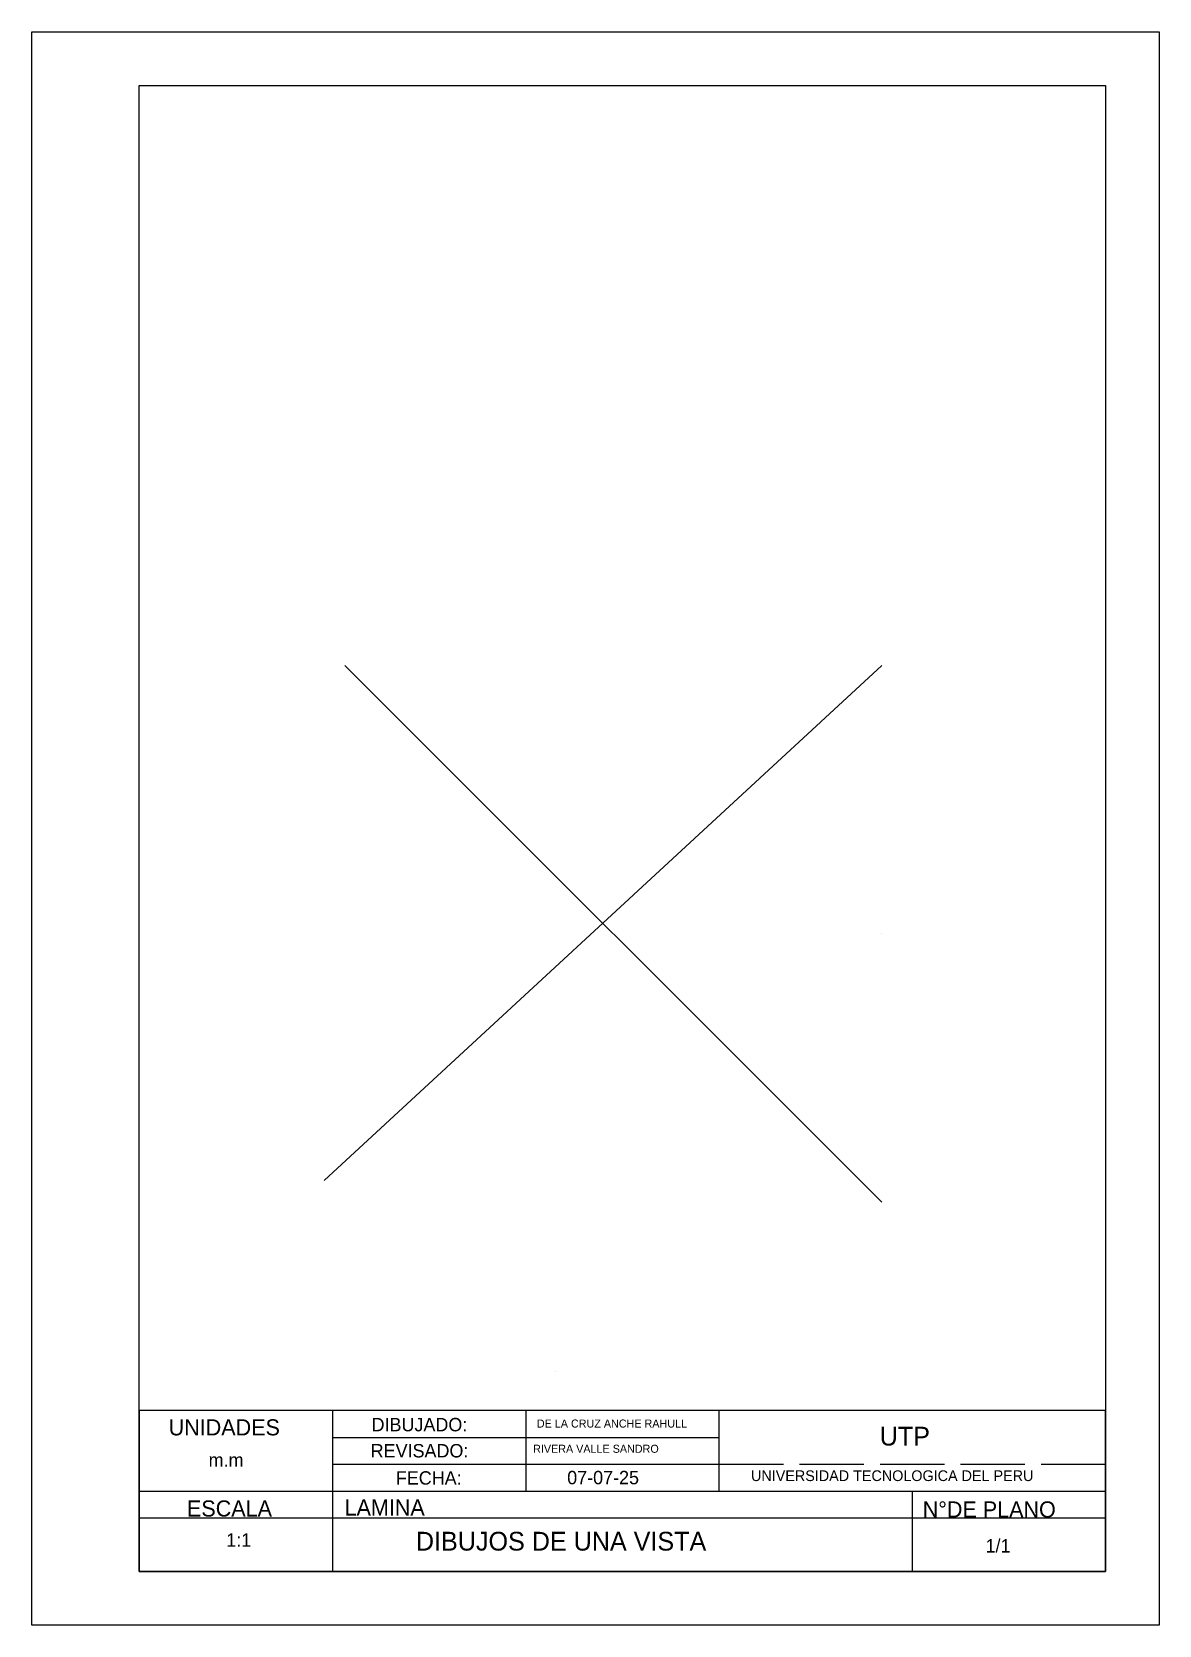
# Model space of a CAD drawing. Header units: millimetres. Extents: x 599 to 809, y -159 to 138.
import ezdxf

# ---------------------------------------------------------------- set-up
doc = ezdxf.new("R2010")
doc.units = ezdxf.units.MM
doc.linetypes.add('ACAD_ISO02W100', pattern=[15, 12, -3])

msp = doc.modelspace()

# ---------------------------------------------------------------- linework, layer by layer
for p, q in [((653.33, -75.88), (757.22, 20.08, 5)), ((657.22, 20.08, 5), (757.22, -79.92, 5)), ((696.41, -111.47), (696.41, -111.47)), ((798.9, -118.79), (618.9, -118.79)), ((618.9, -118.79), (618.9, -148.79)), ((654.9, -118.79), (654.9, -148.79)), ((690.9, -118.79), (690.9, -133.79)), ((726.9, -118.79), (726.9, -133.79)), ((798.9, -148.79), (798.9, -118.79)), ((654.9, -123.79), (726.9, -123.79)), ((654.9, -128.79), (726.9, -128.79)), ((618.9, -133.79), (798.9, -133.79)), ((618.9, -133.79), (618.9, -138.79)), ((762.9, -133.79), (762.9, -148.79)), ((618.9, -138.79), (798.9, -138.79)), ((618.9, -148.79), (798.9, -148.79)), ((808.9, -148.79), (808.89, -148.79))]:
    msp.add_line(p, q)
at = {"color": 2}
for p, q in [((657.22, 20.08, 5), (657.22, 20.08, 155)), ((757.22, 20.08, 5), (757.22, 20.08, 155)), ((653.33, -75.88), (653.33, -75.88, 150)), ((757.22, -79.92, 5), (757.22, -79.92, 155))]:
    msp.add_line(p, q, dxfattribs=at)
at = {"color": 6}
msp.add_line((757.22, -29.92, 5), (757.22, -29.92, 205), dxfattribs=at)
at = {"linetype": 'ACAD_ISO02W100'}
msp.add_line((726.9, -128.79), (798.9, -128.79), dxfattribs=at)
for points in [[(598.89, 138.21), (808.89, 138.21), (808.89, -158.79), (598.89, -158.79)], [(618.9, 128.21), (798.9, 128.21), (798.9, -148.79), (618.9, -148.79)]]:
    msp.add_lwpolyline(points, close=True)

# ---------------------------------------------------------------- texts
for s, height, p in [('UNIDADES', 3, (624.37, -123.42)), ('DIBUJADO:', 2.5, (662.18, -122.66)), ('DE LA CRUZ ANCHE RAHULL', 1.5, (692.97, -121.96)), ('UTP', 3.5, (756.84, -125.31)), ('m.m', 2.5, (631.82, -129.26)), ('REVISADO:', 2.5, (662.01, -127.53)), ('RIVERA VALLE SANDRO', 1.5, (692.27, -126.66)), ('FECHA:', 2.5, (666.7, -132.6)), ('07-07-25', 2.5, (698.62, -132.53)), ('UNIVERSIDAD TECNOLOGICA DEL PERU', 2, (732.87, -131.93)), ('ESCALA', 3, (627.79, -138.54)), ('LAMINA', 3, (657.15, -138.36)), ('N°DE PLANO', 3, (764.86, -138.72)), ('1:1', 2.5, (635.1, -144.17)), ('DIBUJOS DE UNA VISTA', 3.5, (670.44, -144.89)), ('1/1', 2.5, (776.56, -145.26))]:
    msp.add_text(s, height=height).set_placement(p)

doc.saveas('drawing.dxf')
